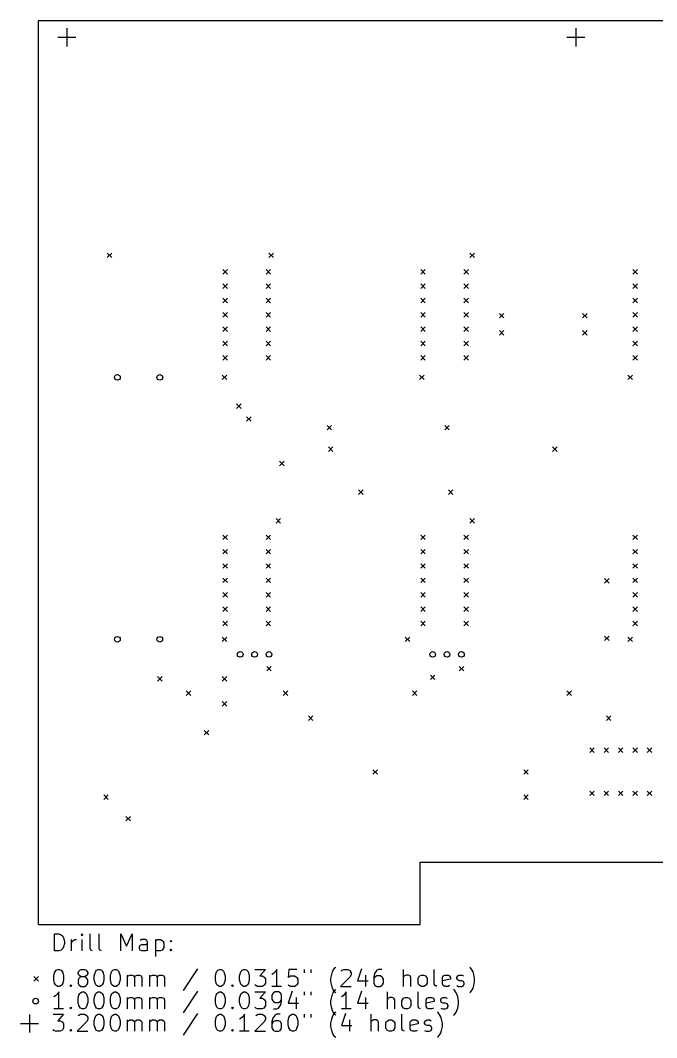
# Model space of a CAD drawing. Extents: x 2.63 to 11.42, y -9.45 to -2.36.
# Drawn here: x 2.63 to 7.06, y -9.45 to -2.36 of the extents above; entities that cross this region are included whole.
import ezdxf

# ---------------------------------------------------------------- set-up
doc = ezdxf.new("R2010")
doc.units = 0
doc.header["$MEASUREMENT"] = 0
doc.layers.add('BLACK', color=7, linetype='CONTINUOUS')

msp = doc.modelspace()

# ---------------------------------------------------------------- linework, layer by layer
at = {"layer": 'BLACK', "linetype": 'CONTINUOUS'}
for p, q in [((2.75591, -2.3622), (11.4173, -2.3622)), ((2.75591, -8.66142), (2.75591, -2.3622)), ((2.88976, -2.48031), (3.01575, -2.48031)), ((2.95276, -2.41732), (2.95276, -2.54331)), ((6.43307, -2.48031), (6.55906, -2.48031)), ((6.49606, -2.41732), (6.49606, -2.54331)), ((3.23425, -3.98425), (3.26575, -4.01575)), ((3.26575, -3.98425), (3.23425, -4.01575)), ((4.35925, -3.98425), (4.39075, -4.01575)), ((4.39075, -3.98425), (4.35925, -4.01575)), ((5.75925, -3.98425), (5.79075, -4.01575)), ((5.79075, -3.98425), (5.75925, -4.01575)), ((4.03937, -4.09843), (4.07087, -4.12992)), ((4.07087, -4.09843), (4.03937, -4.12992)), ((4.33937, -4.09843), (4.37087, -4.12992)), ((4.37087, -4.09843), (4.33937, -4.12992)), ((5.41732, -4.09843), (5.44882, -4.12992)), ((5.44882, -4.09843), (5.41732, -4.12992)), ((5.71732, -4.09843), (5.74882, -4.12992)), ((5.74882, -4.09843), (5.71732, -4.12992)), ((6.8937, -4.09843), (6.9252, -4.12992)), ((6.9252, -4.09843), (6.8937, -4.12992)), ((4.03937, -4.19843), (4.07087, -4.22992)), ((4.07087, -4.19843), (4.03937, -4.22992)), ((4.33937, -4.19843), (4.37087, -4.22992)), ((4.37087, -4.19843), (4.33937, -4.22992)), ((5.41732, -4.19843), (5.44882, -4.22992)), ((5.44882, -4.19843), (5.41732, -4.22992)), ((5.71732, -4.19843), (5.74882, -4.22992)), ((5.74882, -4.19843), (5.71732, -4.22992)), ((6.8937, -4.19843), (6.9252, -4.22992)), ((6.9252, -4.19843), (6.8937, -4.22992)), ((4.03937, -4.29843), (4.07087, -4.32992)), ((4.07087, -4.29843), (4.03937, -4.32992)), ((4.33937, -4.29843), (4.37087, -4.32992)), ((4.37087, -4.29843), (4.33937, -4.32992)), ((5.41732, -4.29843), (5.44882, -4.32992)), ((5.44882, -4.29843), (5.41732, -4.32992)), ((5.71732, -4.29843), (5.74882, -4.32992)), ((5.74882, -4.29843), (5.71732, -4.32992)), ((6.8937, -4.29843), (6.9252, -4.32992)), ((6.9252, -4.29843), (6.8937, -4.32992)), ((4.03937, -4.39843), (4.07087, -4.42992)), ((4.07087, -4.39843), (4.03937, -4.42992)), ((4.33937, -4.39843), (4.37087, -4.42992)), ((4.37087, -4.39843), (4.33937, -4.42992)), ((5.41732, -4.39843), (5.44882, -4.42992)), ((5.44882, -4.39843), (5.41732, -4.42992)), ((5.71732, -4.39843), (5.74882, -4.42992)), ((5.74882, -4.39843), (5.71732, -4.42992)), ((5.96425, -4.40425), (5.99575, -4.43575)), ((5.99575, -4.40425), (5.96425, -4.43575)), ((6.54425, -4.40425), (6.57575, -4.43575)), ((6.57575, -4.40425), (6.54425, -4.43575)), ((6.8937, -4.39843), (6.9252, -4.42992)), ((6.9252, -4.39843), (6.8937, -4.42992)), ((4.03937, -4.49843), (4.07087, -4.52992)), ((4.07087, -4.49843), (4.03937, -4.52992)), ((4.33937, -4.49843), (4.37087, -4.52992)), ((4.37087, -4.49843), (4.33937, -4.52992)), ((5.41732, -4.49843), (5.44882, -4.52992)), ((5.44882, -4.49843), (5.41732, -4.52992)), ((5.71732, -4.49843), (5.74882, -4.52992)), ((5.74882, -4.49843), (5.71732, -4.52992)), ((5.96425, -4.52425), (5.99575, -4.55575)), ((5.99575, -4.52425), (5.96425, -4.55575)), ((6.54425, -4.52425), (6.57575, -4.55575)), ((6.57575, -4.52425), (6.54425, -4.55575)), ((6.8937, -4.49843), (6.9252, -4.52992)), ((6.9252, -4.49843), (6.8937, -4.52992)), ((4.03937, -4.59843), (4.07087, -4.62992)), ((4.07087, -4.59843), (4.03937, -4.62992)), ((4.33937, -4.59843), (4.37087, -4.62992)), ((4.37087, -4.59843), (4.33937, -4.62992)), ((5.41732, -4.59843), (5.44882, -4.62992)), ((5.44882, -4.59843), (5.41732, -4.62992)), ((5.71732, -4.59843), (5.74882, -4.62992)), ((5.74882, -4.59843), (5.71732, -4.62992)), ((6.8937, -4.59843), (6.9252, -4.62992)), ((6.9252, -4.59843), (6.8937, -4.62992)), ((4.03937, -4.69843), (4.07087, -4.72992)), ((4.07087, -4.69843), (4.03937, -4.72992)), ((4.33937, -4.69843), (4.37087, -4.72992)), ((4.37087, -4.69843), (4.33937, -4.72992)), ((5.41732, -4.69843), (5.44882, -4.72992)), ((5.44882, -4.69843), (5.41732, -4.72992)), ((5.71732, -4.69843), (5.74882, -4.72992)), ((5.74882, -4.69843), (5.71732, -4.72992)), ((6.8937, -4.69843), (6.9252, -4.72992)), ((6.9252, -4.69843), (6.8937, -4.72992)), ((4.03425, -4.83425), (4.06575, -4.86575)), ((4.06575, -4.83425), (4.03425, -4.86575)), ((5.40925, -4.83425), (5.44075, -4.86575)), ((5.44075, -4.83425), (5.40925, -4.86575)), ((6.85925, -4.83425), (6.89075, -4.86575)), ((6.89075, -4.83425), (6.85925, -4.86575)), ((4.13425, -5.03425), (4.16575, -5.06575)), ((4.16575, -5.03425), (4.13425, -5.06575)), ((4.20425, -5.12425), (4.23575, -5.15575)), ((4.23575, -5.12425), (4.20425, -5.15575)), ((4.76425, -5.18425), (4.79575, -5.21575)), ((4.79575, -5.18425), (4.76425, -5.21575)), ((5.58425, -5.18425), (5.61575, -5.21575)), ((5.61575, -5.18425), (5.58425, -5.21575)), ((4.77425, -5.33425), (4.80575, -5.36575)), ((4.80575, -5.33425), (4.77425, -5.36575)), ((6.33425, -5.33425), (6.36575, -5.36575)), ((6.36575, -5.33425), (6.33425, -5.36575)), ((4.43425, -5.43425), (4.46575, -5.46575)), ((4.46575, -5.43425), (4.43425, -5.46575)), ((4.98425, -5.63425), (5.01575, -5.66575)), ((5.01575, -5.63425), (4.98425, -5.66575)), ((5.60925, -5.63425), (5.64075, -5.66575)), ((5.64075, -5.63425), (5.60925, -5.66575)), ((4.40925, -5.83425), (4.44075, -5.86575)), ((4.44075, -5.83425), (4.40925, -5.86575)), ((5.75925, -5.83425), (5.79075, -5.86575)), ((5.79075, -5.83425), (5.75925, -5.86575)), ((4.03937, -5.94882), (4.07087, -5.98031)), ((4.07087, -5.94882), (4.03937, -5.98031)), ((4.33937, -5.94882), (4.37087, -5.98031)), ((4.37087, -5.94882), (4.33937, -5.98031)), ((5.41732, -5.94882), (5.44882, -5.98031)), ((5.44882, -5.94882), (5.41732, -5.98031)), ((5.71732, -5.94882), (5.74882, -5.98031)), ((5.74882, -5.94882), (5.71732, -5.98031)), ((6.8937, -5.94882), (6.9252, -5.98031)), ((6.9252, -5.94882), (6.8937, -5.98031)), ((4.03937, -6.04882), (4.07087, -6.08031)), ((4.07087, -6.04882), (4.03937, -6.08031)), ((4.33937, -6.04882), (4.37087, -6.08031)), ((4.37087, -6.04882), (4.33937, -6.08031)), ((5.41732, -6.04882), (5.44882, -6.08031)), ((5.44882, -6.04882), (5.41732, -6.08031)), ((5.71732, -6.04882), (5.74882, -6.08031)), ((5.74882, -6.04882), (5.71732, -6.08031)), ((6.8937, -6.04882), (6.9252, -6.08031)), ((6.9252, -6.04882), (6.8937, -6.08031)), ((4.03937, -6.14882), (4.07087, -6.18031)), ((4.07087, -6.14882), (4.03937, -6.18031)), ((4.33937, -6.14882), (4.37087, -6.18031)), ((4.37087, -6.14882), (4.33937, -6.18031)), ((5.41732, -6.14882), (5.44882, -6.18031)), ((5.44882, -6.14882), (5.41732, -6.18031)), ((5.71732, -6.14882), (5.74882, -6.18031)), ((5.74882, -6.14882), (5.71732, -6.18031)), ((6.8937, -6.14882), (6.9252, -6.18031)), ((6.9252, -6.14882), (6.8937, -6.18031)), ((4.03937, -6.24882), (4.07087, -6.28031)), ((4.07087, -6.24882), (4.03937, -6.28031)), ((4.33937, -6.24882), (4.37087, -6.28031)), ((4.37087, -6.24882), (4.33937, -6.28031)), ((5.41732, -6.24882), (5.44882, -6.28031)), ((5.44882, -6.24882), (5.41732, -6.28031)), ((5.71732, -6.24882), (5.74882, -6.28031)), ((5.74882, -6.24882), (5.71732, -6.28031)), ((6.69685, -6.25197), (6.72835, -6.28346)), ((6.72835, -6.25197), (6.69685, -6.28346)), ((6.8937, -6.24882), (6.9252, -6.28031)), ((6.9252, -6.24882), (6.8937, -6.28031)), ((4.03937, -6.34882), (4.07087, -6.38031)), ((4.07087, -6.34882), (4.03937, -6.38031)), ((4.33937, -6.34882), (4.37087, -6.38031)), ((4.37087, -6.34882), (4.33937, -6.38031)), ((5.41732, -6.34882), (5.44882, -6.38031)), ((5.44882, -6.34882), (5.41732, -6.38031)), ((5.71732, -6.34882), (5.74882, -6.38031)), ((5.74882, -6.34882), (5.71732, -6.38031)), ((6.8937, -6.34882), (6.9252, -6.38031)), ((6.9252, -6.34882), (6.8937, -6.38031)), ((4.03937, -6.44882), (4.07087, -6.48031)), ((4.07087, -6.44882), (4.03937, -6.48031)), ((4.33937, -6.44882), (4.37087, -6.48031)), ((4.37087, -6.44882), (4.33937, -6.48031)), ((5.41732, -6.44882), (5.44882, -6.48031)), ((5.44882, -6.44882), (5.41732, -6.48031)), ((5.71732, -6.44882), (5.74882, -6.48031)), ((5.74882, -6.44882), (5.71732, -6.48031)), ((6.8937, -6.44882), (6.9252, -6.48031)), ((6.9252, -6.44882), (6.8937, -6.48031)), ((4.03937, -6.54882), (4.07087, -6.58031)), ((4.07087, -6.54882), (4.03937, -6.58031)), ((4.33937, -6.54882), (4.37087, -6.58031)), ((4.37087, -6.54882), (4.33937, -6.58031)), ((5.41732, -6.54882), (5.44882, -6.58031)), ((5.44882, -6.54882), (5.41732, -6.58031)), ((5.71732, -6.54882), (5.74882, -6.58031)), ((5.74882, -6.54882), (5.71732, -6.58031)), ((6.8937, -6.54882), (6.9252, -6.58031)), ((6.9252, -6.54882), (6.8937, -6.58031)), ((4.03425, -6.65925), (4.06575, -6.69075)), ((4.06575, -6.65925), (4.03425, -6.69075)), ((5.30925, -6.65925), (5.34075, -6.69075)), ((5.34075, -6.65925), (5.30925, -6.69075)), ((6.69685, -6.65197), (6.72835, -6.68346)), ((6.72835, -6.65197), (6.69685, -6.68346)), ((6.85925, -6.65925), (6.89075, -6.69075)), ((6.89075, -6.65925), (6.85925, -6.69075)), ((4.34425, -6.86425), (4.37575, -6.89575)), ((4.37575, -6.86425), (4.34425, -6.89575)), ((5.68425, -6.86425), (5.71575, -6.89575)), ((5.71575, -6.86425), (5.68425, -6.89575)), ((3.58425, -6.93425), (3.61575, -6.96575)), ((3.61575, -6.93425), (3.58425, -6.96575)), ((4.03425, -6.93425), (4.06575, -6.96575)), ((4.06575, -6.93425), (4.03425, -6.96575)), ((5.48425, -6.92425), (5.51575, -6.95575)), ((5.51575, -6.92425), (5.48425, -6.95575)), ((3.78425, -7.03425), (3.81575, -7.06575)), ((3.81575, -7.03425), (3.78425, -7.06575)), ((4.45925, -7.03425), (4.49075, -7.06575)), ((4.49075, -7.03425), (4.45925, -7.06575)), ((5.35925, -7.03425), (5.39075, -7.06575)), ((5.39075, -7.03425), (5.35925, -7.06575)), ((6.43425, -7.03425), (6.46575, -7.06575)), ((6.46575, -7.03425), (6.43425, -7.06575)), ((4.03425, -7.10925), (4.06575, -7.14075)), ((4.06575, -7.10925), (4.03425, -7.14075)), ((4.63425, -7.20925), (4.66575, -7.24075)), ((4.66575, -7.20925), (4.63425, -7.24075)), ((6.70925, -7.20925), (6.74075, -7.24075)), ((6.74075, -7.20925), (6.70925, -7.24075)), ((3.90925, -7.30925), (3.94075, -7.34075)), ((3.94075, -7.30925), (3.90925, -7.34075)), ((6.5937, -7.43228), (6.6252, -7.46378)), ((6.6252, -7.43228), (6.5937, -7.46378)), ((6.6937, -7.43228), (6.7252, -7.46378)), ((6.7252, -7.43228), (6.6937, -7.46378)), ((6.7937, -7.43228), (6.8252, -7.46378)), ((6.8252, -7.43228), (6.7937, -7.46378)), ((6.8937, -7.43228), (6.9252, -7.46378)), ((6.9252, -7.43228), (6.8937, -7.46378)), ((6.9937, -7.43228), (7.0252, -7.46378)), ((7.0252, -7.43228), (6.9937, -7.46378)), ((5.08425, -7.58425), (5.11575, -7.61575)), ((5.11575, -7.58425), (5.08425, -7.61575)), ((6.13425, -7.58425), (6.16575, -7.61575)), ((6.16575, -7.58425), (6.13425, -7.61575)), ((3.20925, -7.75925), (3.24075, -7.79075)), ((3.24075, -7.75925), (3.20925, -7.79075)), ((6.13425, -7.75925), (6.16575, -7.79075)), ((6.16575, -7.75925), (6.13425, -7.79075)), ((6.5937, -7.73228), (6.6252, -7.76378)), ((6.6252, -7.73228), (6.5937, -7.76378)), ((6.6937, -7.73228), (6.7252, -7.76378)), ((6.7252, -7.73228), (6.6937, -7.76378)), ((6.7937, -7.73228), (6.8252, -7.76378)), ((6.8252, -7.73228), (6.7937, -7.76378)), ((6.8937, -7.73228), (6.9252, -7.76378)), ((6.9252, -7.73228), (6.8937, -7.76378)), ((6.9937, -7.73228), (7.0252, -7.76378)), ((7.0252, -7.73228), (6.9937, -7.76378)), ((3.36425, -7.90925), (3.39575, -7.94075)), ((3.39575, -7.90925), (3.36425, -7.94075)), ((5.41339, -8.22835), (8.75984, -8.22835)), ((5.41339, -8.66142), (5.41339, -8.22835)), ((2.75591, -8.66142), (5.41339, -8.66142)), ((2.86769, -8.84575), (2.86769, -8.72764)), ((2.86769, -8.72764), (2.89581, -8.72764)), ((2.89581, -8.72764), (2.91268, -8.73327)), ((2.91268, -8.73327), (2.92393, -8.74452)), ((2.92393, -8.74452), (2.92956, -8.75576)), ((2.92956, -8.75576), (2.93518, -8.77826)), ((2.93518, -8.77826), (2.93518, -8.79514)), ((2.9858, -8.84575), (2.9858, -8.76701)), ((2.9858, -8.78951), (2.99142, -8.77826)), ((2.99142, -8.77826), (2.99705, -8.77264)), ((2.99705, -8.77264), (3.0083, -8.76701)), ((3.0083, -8.76701), (3.01954, -8.76701)), ((3.05891, -8.72764), (3.05329, -8.73327)), ((3.05329, -8.73327), (3.05891, -8.73889)), ((3.06454, -8.73327), (3.05891, -8.72764)), ((3.05891, -8.72764), (3.05891, -8.73889)), ((3.05891, -8.73889), (3.06454, -8.73327)), ((3.05891, -8.84575), (3.05891, -8.76701)), ((3.11516, -8.82888), (3.11516, -8.72764)), ((3.17702, -8.82888), (3.17702, -8.72764)), ((3.32888, -8.84575), (3.32888, -8.72764)), ((3.32888, -8.72764), (3.36825, -8.81201)), ((3.36825, -8.81201), (3.40762, -8.72764)), ((3.40762, -8.72764), (3.40762, -8.84575)), ((3.47511, -8.76701), (3.46386, -8.77264)), ((3.49761, -8.76701), (3.47511, -8.76701)), ((3.50886, -8.77264), (3.49761, -8.76701)), ((3.51448, -8.78389), (3.50886, -8.77264)), ((3.51448, -8.84575), (3.51448, -8.78389)), ((3.57073, -8.76701), (3.57073, -8.88512)), ((3.57073, -8.77264), (3.58197, -8.76701)), ((3.58197, -8.76701), (3.60447, -8.76701)), ((3.60447, -8.76701), (3.61572, -8.77264)), ((3.61572, -8.77264), (3.62134, -8.77826)), ((3.62134, -8.77826), (3.62697, -8.78951)), ((3.62697, -8.78951), (3.62697, -8.82326)), ((3.67196, -8.77826), (3.67759, -8.77264)), ((3.67759, -8.78389), (3.67196, -8.77826)), ((3.67759, -8.77264), (3.68321, -8.77826)), ((3.67759, -8.77264), (3.67759, -8.78389)), ((3.68321, -8.77826), (3.67759, -8.78389)), ((2.89581, -8.84575), (2.86769, -8.84575)), ((2.91268, -8.84013), (2.89581, -8.84575)), ((2.92393, -8.82888), (2.91268, -8.84013)), ((2.92956, -8.81763), (2.92393, -8.82888)), ((2.93518, -8.79514), (2.92956, -8.81763)), ((3.12078, -8.84013), (3.11516, -8.82888)), ((3.13203, -8.84575), (3.12078, -8.84013)), ((3.18265, -8.84013), (3.17702, -8.82888)), ((3.1939, -8.84575), (3.18265, -8.84013)), ((3.45824, -8.81763), (3.46386, -8.80638)), ((3.45824, -8.82888), (3.45824, -8.81763)), ((3.46386, -8.84013), (3.45824, -8.82888)), ((3.46386, -8.80638), (3.47511, -8.80076)), ((3.47511, -8.84575), (3.46386, -8.84013)), ((3.47511, -8.80076), (3.50323, -8.80076)), ((3.50323, -8.84575), (3.47511, -8.84575)), ((3.50323, -8.80076), (3.51448, -8.79514)), ((3.51448, -8.84013), (3.50323, -8.84575)), ((3.58197, -8.84575), (3.57073, -8.84013)), ((3.60447, -8.84575), (3.58197, -8.84575)), ((3.61572, -8.84013), (3.60447, -8.84575)), ((3.62134, -8.83451), (3.61572, -8.84013)), ((3.62697, -8.82326), (3.62134, -8.83451)), ((3.67196, -8.84013), (3.67759, -8.83451)), ((3.67759, -8.84575), (3.67196, -8.84013)), ((3.67759, -8.83451), (3.68321, -8.84013)), ((3.67759, -8.83451), (3.67759, -8.84575)), ((3.68321, -8.84013), (3.67759, -8.84575)), ((2.86206, -9.02067), (2.86769, -8.99817)), ((2.86769, -8.99817), (2.87331, -8.98692)), ((2.87331, -8.98692), (2.87894, -8.9813)), ((2.87894, -8.9813), (2.89019, -8.97567)), ((2.89019, -8.97567), (2.90143, -8.97567)), ((2.90143, -8.97567), (2.91268, -8.9813)), ((2.91268, -8.9813), (2.91831, -8.98692)), ((2.91831, -8.98692), (2.92393, -8.99817)), ((2.92393, -8.99817), (2.92956, -9.02067)), ((3.03079, -8.99817), (3.03642, -8.98692)), ((3.03079, -9.0038), (3.03079, -8.99817)), ((3.03642, -8.98692), (3.04204, -8.9813)), ((3.04204, -8.9813), (3.05329, -8.97567)), ((3.05329, -8.97567), (3.07579, -8.97567)), ((3.07579, -8.97567), (3.08704, -8.9813)), ((3.08704, -8.9813), (3.09266, -8.98692)), ((3.09266, -8.98692), (3.09828, -8.99817)), ((3.09828, -8.99817), (3.09828, -9.0038)), ((3.14328, -9.02067), (3.1489, -8.99817)), ((3.1489, -8.99817), (3.15453, -8.98692)), ((3.15453, -8.98692), (3.16015, -8.9813)), ((3.16015, -8.9813), (3.1714, -8.97567)), ((3.1714, -8.97567), (3.18265, -8.97567)), ((3.18265, -8.97567), (3.1939, -8.9813)), ((3.1939, -8.9813), (3.19952, -8.98692)), ((3.19952, -8.98692), (3.20515, -8.99817)), ((3.20515, -8.99817), (3.21077, -9.02067)), ((3.25576, -9.02067), (3.26139, -8.99817)), ((3.26139, -8.99817), (3.26701, -8.98692)), ((3.26701, -8.98692), (3.27264, -8.9813)), ((3.27264, -8.9813), (3.28389, -8.97567)), ((3.28389, -8.97567), (3.29513, -8.97567)), ((3.29513, -8.97567), (3.30638, -8.9813)), ((3.30638, -8.9813), (3.31201, -8.98692)), ((3.31201, -8.98692), (3.31763, -8.99817)), ((3.31763, -8.99817), (3.32326, -9.02067)), ((3.86319, -8.97005), (3.76195, -9.12191)), ((3.98692, -9.02067), (3.99255, -8.99817)), ((3.99255, -8.99817), (3.99817, -8.98692)), ((3.99817, -8.98692), (4.0038, -8.9813)), ((4.0038, -8.9813), (4.01504, -8.97567)), ((4.01504, -8.97567), (4.02629, -8.97567)), ((4.02629, -8.97567), (4.03754, -8.9813)), ((4.03754, -8.9813), (4.04317, -8.98692)), ((4.04317, -8.98692), (4.04879, -8.99817)), ((4.04879, -8.99817), (4.05441, -9.02067)), ((4.15565, -9.02067), (4.16128, -8.99817)), ((4.16128, -8.99817), (4.1669, -8.98692)), ((4.1669, -8.98692), (4.17253, -8.9813)), ((4.17253, -8.9813), (4.18377, -8.97567)), ((4.18377, -8.97567), (4.19502, -8.97567)), ((4.19502, -8.97567), (4.20627, -8.9813)), ((4.20627, -8.9813), (4.2119, -8.98692)), ((4.2119, -8.98692), (4.21752, -8.99817)), ((4.21752, -8.99817), (4.22314, -9.02067)), ((4.26251, -8.97567), (4.33563, -8.97567)), ((4.33563, -8.97567), (4.29626, -9.02067)), ((4.40312, -8.99255), (4.39187, -9.0038)), ((4.41437, -8.97567), (4.40312, -8.99255)), ((4.41437, -9.09379), (4.41437, -8.97567)), ((4.49873, -8.97567), (4.49311, -9.03192)), ((4.55498, -8.97567), (4.49873, -8.97567)), ((4.6056, -8.97567), (4.6056, -8.99817)), ((4.65059, -8.97567), (4.65059, -8.99817)), ((4.79682, -9.00942), (4.80245, -8.99255)), ((4.80245, -8.99255), (4.80807, -8.9813)), ((4.80807, -8.9813), (4.81932, -8.96443)), ((4.81932, -8.96443), (4.82494, -8.9588)), ((4.86431, -8.98692), (4.86994, -8.9813)), ((4.86994, -8.9813), (4.88119, -8.97567)), ((4.88119, -8.97567), (4.90931, -8.97567)), ((4.90931, -8.97567), (4.92056, -8.9813)), ((4.92056, -8.9813), (4.92618, -8.98692)), ((4.92618, -8.98692), (4.93181, -8.99817)), ((4.93181, -8.99817), (4.93181, -9.00942)), ((5.00492, -8.97005), (4.9768, -9.05442)), ((5.10616, -8.98692), (5.09491, -9.0038)), ((5.11178, -8.9813), (5.10616, -8.98692)), ((5.12303, -8.97567), (5.11178, -8.9813)), ((5.14553, -8.97567), (5.12303, -8.97567)), ((5.29738, -9.09379), (5.29738, -8.97567)), ((5.51111, -9.07691), (5.51111, -8.97567)), ((5.7642, -8.96443), (5.75858, -8.9588)), ((5.77545, -8.9813), (5.7642, -8.96443)), ((5.78107, -8.99255), (5.77545, -8.9813)), ((5.7867, -9.00942), (5.78107, -8.99255)), ((2.72343, -9.02461), (2.75492, -9.0561)), ((2.75492, -9.02461), (2.72343, -9.0561)), ((2.86206, -9.04879), (2.86206, -9.02067)), ((2.86769, -9.07129), (2.86206, -9.04879)), ((2.87331, -9.08254), (2.86769, -9.07129)), ((2.92393, -9.07129), (2.91831, -9.08254)), ((2.92956, -9.04879), (2.92393, -9.07129)), ((2.92956, -9.02067), (2.92956, -9.04879)), ((3.03642, -9.01505), (3.03079, -9.0038)), ((3.03642, -9.03754), (3.03079, -9.04879)), ((3.03079, -9.04879), (3.03079, -9.07129)), ((3.03079, -9.07129), (3.03642, -9.08254)), ((3.04204, -9.02067), (3.03642, -9.01505)), ((3.04204, -9.03192), (3.03642, -9.03754)), ((3.05329, -9.02629), (3.04204, -9.02067)), ((3.05329, -9.02629), (3.04204, -9.03192)), ((3.07579, -9.02629), (3.05329, -9.02629)), ((3.08704, -9.02067), (3.07579, -9.02629)), ((3.08704, -9.03192), (3.07579, -9.02629)), ((3.09266, -9.01505), (3.08704, -9.02067)), ((3.09266, -9.03754), (3.08704, -9.03192)), ((3.09828, -9.0038), (3.09266, -9.01505)), ((3.09828, -9.04879), (3.09266, -9.03754)), ((3.09266, -9.08254), (3.09828, -9.07129)), ((3.09828, -9.07129), (3.09828, -9.04879)), ((3.14328, -9.04879), (3.14328, -9.02067)), ((3.1489, -9.07129), (3.14328, -9.04879)), ((3.15453, -9.08254), (3.1489, -9.07129)), ((3.20515, -9.07129), (3.19952, -9.08254)), ((3.21077, -9.04879), (3.20515, -9.07129)), ((3.21077, -9.02067), (3.21077, -9.04879)), ((3.25576, -9.04879), (3.25576, -9.02067)), ((3.26139, -9.07129), (3.25576, -9.04879)), ((3.26701, -9.08254), (3.26139, -9.07129)), ((3.31763, -9.07129), (3.31201, -9.08254)), ((3.32326, -9.04879), (3.31763, -9.07129)), ((3.32326, -9.02067), (3.32326, -9.04879)), ((3.37388, -9.09379), (3.37388, -9.01505)), ((3.37388, -9.02629), (3.3795, -9.02067)), ((3.3795, -9.02067), (3.39075, -9.01505)), ((3.39075, -9.01505), (3.40762, -9.01505)), ((3.40762, -9.01505), (3.41887, -9.02067)), ((3.41887, -9.02067), (3.42449, -9.03192)), ((3.42449, -9.03192), (3.43012, -9.02067)), ((3.42449, -9.03192), (3.42449, -9.09379)), ((3.43012, -9.02067), (3.44137, -9.01505)), ((3.44137, -9.01505), (3.45824, -9.01505)), ((3.45824, -9.01505), (3.46949, -9.02067)), ((3.46949, -9.02067), (3.47511, -9.03192)), ((3.47511, -9.03192), (3.47511, -9.09379)), ((3.53136, -9.09379), (3.53136, -9.01505)), ((3.53136, -9.02629), (3.53698, -9.02067)), ((3.53698, -9.02067), (3.54823, -9.01505)), ((3.54823, -9.01505), (3.5651, -9.01505)), ((3.5651, -9.01505), (3.57635, -9.02067)), ((3.57635, -9.02067), (3.58197, -9.03192)), ((3.58197, -9.03192), (3.5876, -9.02067)), ((3.58197, -9.03192), (3.58197, -9.09379)), ((3.5876, -9.02067), (3.59885, -9.01505)), ((3.59885, -9.01505), (3.61572, -9.01505)), ((3.61572, -9.01505), (3.62697, -9.02067)), ((3.62697, -9.02067), (3.63259, -9.03192)), ((3.63259, -9.03192), (3.63259, -9.09379)), ((3.98692, -9.04879), (3.98692, -9.02067)), ((3.99255, -9.07129), (3.98692, -9.04879)), ((3.99817, -9.08254), (3.99255, -9.07129)), ((4.04879, -9.07129), (4.04317, -9.08254)), ((4.05441, -9.04879), (4.04879, -9.07129)), ((4.05441, -9.02067), (4.05441, -9.04879)), ((4.15565, -9.04879), (4.15565, -9.02067)), ((4.16128, -9.07129), (4.15565, -9.04879)), ((4.1669, -9.08254), (4.16128, -9.07129)), ((4.21752, -9.07129), (4.2119, -9.08254)), ((4.22314, -9.04879), (4.21752, -9.07129)), ((4.22314, -9.02067), (4.22314, -9.04879)), ((4.29626, -9.02067), (4.31313, -9.02067)), ((4.31313, -9.02067), (4.32438, -9.02629)), ((4.32438, -9.02629), (4.33001, -9.03192)), ((4.33001, -9.03192), (4.33563, -9.04317)), ((4.33563, -9.07129), (4.33001, -9.08254)), ((4.33563, -9.04317), (4.33563, -9.07129)), ((4.39187, -9.0038), (4.38062, -9.00942)), ((4.49311, -9.03192), (4.49873, -9.02629)), ((4.49873, -9.02629), (4.50998, -9.02067)), ((4.50998, -9.02067), (4.5381, -9.02067)), ((4.5381, -9.02067), (4.54935, -9.02629)), ((4.54935, -9.02629), (4.55498, -9.03192)), ((4.55498, -9.03192), (4.5606, -9.04317)), ((4.5606, -9.07129), (4.55498, -9.08254)), ((4.5606, -9.04317), (4.5606, -9.07129)), ((4.7912, -9.03754), (4.79682, -9.00942)), ((4.7912, -9.06004), (4.7912, -9.03754)), ((4.79682, -9.08816), (4.7912, -9.06004)), ((4.92618, -9.02629), (4.85869, -9.09379)), ((4.93181, -9.00942), (4.92618, -9.02629)), ((4.9768, -9.05442), (5.04992, -9.05442)), ((5.03304, -9.01505), (5.03304, -9.09379)), ((5.09491, -9.0038), (5.08929, -9.02629)), ((5.08929, -9.02629), (5.08929, -9.07129)), ((5.09491, -9.03192), (5.08929, -9.04317)), ((5.08929, -9.07129), (5.09491, -9.08254)), ((5.10053, -9.02629), (5.09491, -9.03192)), ((5.11178, -9.02067), (5.10053, -9.02629)), ((5.13428, -9.02067), (5.11178, -9.02067)), ((5.14553, -9.02629), (5.13428, -9.02067)), ((5.15115, -9.03192), (5.14553, -9.02629)), ((5.15678, -9.04317), (5.15115, -9.03192)), ((5.15115, -9.08254), (5.15678, -9.07129)), ((5.15678, -9.07129), (5.15678, -9.04317)), ((5.30301, -9.02067), (5.29738, -9.02629)), ((5.31426, -9.01505), (5.30301, -9.02067)), ((5.33113, -9.01505), (5.31426, -9.01505)), ((5.34238, -9.02067), (5.33113, -9.01505)), ((5.348, -9.03192), (5.34238, -9.02067)), ((5.348, -9.09379), (5.348, -9.03192)), ((5.39862, -9.03754), (5.40425, -9.02629)), ((5.39862, -9.07129), (5.39862, -9.03754)), ((5.40425, -9.08254), (5.39862, -9.07129)), ((5.40425, -9.02629), (5.40987, -9.02067)), ((5.40987, -9.02067), (5.42112, -9.01505)), ((5.42112, -9.01505), (5.43799, -9.01505)), ((5.43799, -9.01505), (5.44924, -9.02067)), ((5.44924, -9.02067), (5.45486, -9.02629)), ((5.45486, -9.02629), (5.46049, -9.03754)), ((5.46049, -9.07129), (5.45486, -9.08254)), ((5.46049, -9.03754), (5.46049, -9.07129)), ((5.56735, -9.03192), (5.57298, -9.02067)), ((5.56735, -9.07691), (5.56735, -9.03192)), ((5.62359, -9.04317), (5.56735, -9.05442)), ((5.57298, -9.02067), (5.58422, -9.01505)), ((5.58422, -9.01505), (5.60672, -9.01505)), ((5.60672, -9.01505), (5.61797, -9.02067)), ((5.61797, -9.02067), (5.62359, -9.03192)), ((5.62359, -9.03192), (5.62359, -9.04317)), ((5.66859, -9.03192), (5.67421, -9.02067)), ((5.66859, -9.03754), (5.66859, -9.03192)), ((5.67421, -9.04879), (5.66859, -9.03754)), ((5.67421, -9.02067), (5.68546, -9.01505)), ((5.68546, -9.05442), (5.67421, -9.04879)), ((5.68546, -9.01505), (5.70233, -9.01505)), ((5.70233, -9.05442), (5.68546, -9.05442)), ((5.70233, -9.01505), (5.71358, -9.02067)), ((5.71358, -9.06004), (5.70233, -9.05442)), ((5.71921, -9.07129), (5.71358, -9.06004)), ((5.71921, -9.07691), (5.71921, -9.07129)), ((5.79232, -9.03754), (5.7867, -9.00942)), ((5.7867, -9.08816), (5.79232, -9.06004)), ((5.79232, -9.06004), (5.79232, -9.03754)), ((2.87894, -9.08816), (2.87331, -9.08254)), ((2.89019, -9.09379), (2.87894, -9.08816)), ((2.89581, -9.13158), (2.88456, -9.14845)), ((2.90143, -9.09379), (2.89019, -9.09379)), ((2.89581, -9.24969), (2.89581, -9.13158)), ((2.91268, -9.08816), (2.90143, -9.09379)), ((2.91831, -9.08254), (2.91268, -9.08816)), ((2.97455, -9.08816), (2.98017, -9.08254)), ((2.98017, -9.09379), (2.97455, -9.08816)), ((2.98017, -9.08254), (2.9858, -9.08816)), ((2.98017, -9.08254), (2.98017, -9.09379)), ((2.9858, -9.08816), (2.98017, -9.09379)), ((3.03642, -9.08254), (3.04204, -9.08816)), ((3.03642, -9.15408), (3.04204, -9.14283)), ((3.04204, -9.08816), (3.05329, -9.09379)), ((3.04204, -9.14283), (3.04767, -9.1372)), ((3.04767, -9.1372), (3.05891, -9.13158)), ((3.05329, -9.09379), (3.07579, -9.09379)), ((3.05891, -9.13158), (3.07016, -9.13158)), ((3.07016, -9.13158), (3.08141, -9.1372)), ((3.07579, -9.09379), (3.08704, -9.08816)), ((3.08141, -9.1372), (3.08704, -9.14283)), ((3.08704, -9.08816), (3.09266, -9.08254)), ((3.08704, -9.14283), (3.09266, -9.15408)), ((3.1489, -9.15408), (3.15453, -9.14283)), ((3.16015, -9.08816), (3.15453, -9.08254)), ((3.15453, -9.14283), (3.16015, -9.1372)), ((3.1714, -9.09379), (3.16015, -9.08816)), ((3.16015, -9.1372), (3.1714, -9.13158)), ((3.18265, -9.09379), (3.1714, -9.09379)), ((3.1714, -9.13158), (3.18265, -9.13158)), ((3.1939, -9.08816), (3.18265, -9.09379)), ((3.18265, -9.13158), (3.1939, -9.1372)), ((3.19952, -9.08254), (3.1939, -9.08816)), ((3.1939, -9.1372), (3.19952, -9.14283)), ((3.19952, -9.14283), (3.20515, -9.15408)), ((3.26139, -9.15408), (3.26701, -9.14283)), ((3.27264, -9.08816), (3.26701, -9.08254)), ((3.26701, -9.14283), (3.27264, -9.1372)), ((3.28389, -9.09379), (3.27264, -9.08816)), ((3.27264, -9.1372), (3.28389, -9.13158)), ((3.29513, -9.09379), (3.28389, -9.09379)), ((3.28389, -9.13158), (3.29513, -9.13158)), ((3.30638, -9.08816), (3.29513, -9.09379)), ((3.29513, -9.13158), (3.30638, -9.1372)), ((3.31201, -9.08254), (3.30638, -9.08816)), ((3.30638, -9.1372), (3.31201, -9.14283)), ((3.31201, -9.14283), (3.31763, -9.15408)), ((3.86319, -9.12596), (3.76195, -9.27781)), ((3.99255, -9.15408), (3.99817, -9.14283)), ((4.0038, -9.08816), (3.99817, -9.08254)), ((3.99817, -9.14283), (4.0038, -9.1372)), ((4.01504, -9.09379), (4.0038, -9.08816)), ((4.0038, -9.1372), (4.01504, -9.13158)), ((4.02629, -9.09379), (4.01504, -9.09379)), ((4.01504, -9.13158), (4.02629, -9.13158)), ((4.03754, -9.08816), (4.02629, -9.09379)), ((4.02629, -9.13158), (4.03754, -9.1372)), ((4.04317, -9.08254), (4.03754, -9.08816)), ((4.03754, -9.1372), (4.04317, -9.14283)), ((4.04317, -9.14283), (4.04879, -9.15408)), ((4.09941, -9.08816), (4.10503, -9.08254)), ((4.10503, -9.09379), (4.09941, -9.08816)), ((4.10503, -9.08254), (4.11066, -9.08816)), ((4.10503, -9.08254), (4.10503, -9.09379)), ((4.11066, -9.08816), (4.10503, -9.09379)), ((4.16128, -9.15408), (4.1669, -9.14283)), ((4.17253, -9.08816), (4.1669, -9.08254)), ((4.1669, -9.14283), (4.17253, -9.1372)), ((4.18377, -9.09379), (4.17253, -9.08816)), ((4.17253, -9.1372), (4.18377, -9.13158)), ((4.19502, -9.09379), (4.18377, -9.09379)), ((4.18377, -9.13158), (4.19502, -9.13158)), ((4.20627, -9.08816), (4.19502, -9.09379)), ((4.19502, -9.13158), (4.20627, -9.1372)), ((4.2119, -9.08254), (4.20627, -9.08816)), ((4.20627, -9.1372), (4.2119, -9.14283)), ((4.2119, -9.14283), (4.21752, -9.15408)), ((4.26814, -9.08816), (4.26251, -9.08254)), ((4.26251, -9.13158), (4.33563, -9.13158)), ((4.27939, -9.09379), (4.26814, -9.08816)), ((4.31313, -9.09379), (4.27939, -9.09379)), ((4.33563, -9.13158), (4.29626, -9.17657)), ((4.32438, -9.08816), (4.31313, -9.09379)), ((4.33001, -9.08254), (4.32438, -9.08816)), ((4.44812, -9.09379), (4.38062, -9.09379)), ((4.38625, -9.14283), (4.38062, -9.15408)), ((4.39187, -9.1372), (4.38625, -9.14283)), ((4.40312, -9.13158), (4.39187, -9.1372)), ((4.42562, -9.13158), (4.40312, -9.13158)), ((4.43687, -9.1372), (4.42562, -9.13158)), ((4.44249, -9.14283), (4.43687, -9.1372)), ((4.44812, -9.15408), (4.44249, -9.14283)), ((4.49873, -9.08816), (4.49311, -9.08254)), ((4.52123, -9.12596), (4.49311, -9.21032)), ((4.50998, -9.09379), (4.49873, -9.08816)), ((4.5381, -9.09379), (4.50998, -9.09379)), ((4.54935, -9.08816), (4.5381, -9.09379)), ((4.55498, -9.08254), (4.54935, -9.08816)), ((4.6056, -9.13158), (4.6056, -9.15408)), ((4.65059, -9.13158), (4.65059, -9.15408)), ((4.80245, -9.10503), (4.79682, -9.08816)), ((4.80807, -9.11628), (4.80245, -9.10503)), ((4.80245, -9.14845), (4.80807, -9.1372)), ((4.81932, -9.13316), (4.80807, -9.11628)), ((4.80807, -9.1372), (4.81932, -9.12033)), ((4.81932, -9.12033), (4.82494, -9.11471)), ((4.82494, -9.13878), (4.81932, -9.13316)), ((4.85869, -9.09379), (4.93181, -9.09379)), ((4.89806, -9.13158), (4.88681, -9.14845)), ((4.89806, -9.24969), (4.89806, -9.13158)), ((5.00492, -9.12596), (4.9768, -9.21032)), ((5.09491, -9.08254), (5.10053, -9.08816)), ((5.10053, -9.08816), (5.11178, -9.09379)), ((5.11178, -9.09379), (5.13428, -9.09379)), ((5.13428, -9.09379), (5.14553, -9.08816)), ((5.14553, -9.08816), (5.15115, -9.08254)), ((5.1849, -9.24969), (5.1849, -9.13158)), ((5.39862, -9.23282), (5.39862, -9.13158)), ((5.40987, -9.08816), (5.40425, -9.08254)), ((5.42112, -9.09379), (5.40987, -9.08816)), ((5.43799, -9.09379), (5.42112, -9.09379)), ((5.44924, -9.08816), (5.43799, -9.09379)), ((5.45486, -9.08254), (5.44924, -9.08816)), ((5.51673, -9.08816), (5.51111, -9.07691)), ((5.52798, -9.09379), (5.51673, -9.08816)), ((5.57298, -9.08816), (5.56735, -9.07691)), ((5.58422, -9.09379), (5.57298, -9.08816)), ((5.60672, -9.09379), (5.58422, -9.09379)), ((5.61797, -9.08816), (5.60672, -9.09379)), ((5.65172, -9.12033), (5.64609, -9.11471)), ((5.66296, -9.1372), (5.65172, -9.12033)), ((5.66859, -9.14845), (5.66296, -9.1372)), ((5.66859, -9.08816), (5.67984, -9.09379)), ((5.67984, -9.09379), (5.70233, -9.09379)), ((5.70233, -9.09379), (5.71358, -9.08816)), ((5.71358, -9.08816), (5.71921, -9.07691)), ((5.75858, -9.13878), (5.7642, -9.13316)), ((5.7642, -9.13316), (5.77545, -9.11628)), ((5.77545, -9.11628), (5.78107, -9.10503)), ((5.78107, -9.10503), (5.7867, -9.08816)), ((2.87331, -9.1597), (2.86206, -9.16533)), ((2.88456, -9.14845), (2.87331, -9.1597)), ((3.03079, -9.17657), (3.03642, -9.15408)), ((3.03079, -9.2047), (3.03079, -9.17657)), ((3.03642, -9.22719), (3.03079, -9.2047)), ((3.09266, -9.15408), (3.09828, -9.17657)), ((3.09828, -9.2047), (3.09266, -9.22719)), ((3.09828, -9.17657), (3.09828, -9.2047)), ((3.14328, -9.17657), (3.1489, -9.15408)), ((3.14328, -9.2047), (3.14328, -9.17657)), ((3.1489, -9.22719), (3.14328, -9.2047)), ((3.20515, -9.15408), (3.21077, -9.17657)), ((3.21077, -9.2047), (3.20515, -9.22719)), ((3.21077, -9.17657), (3.21077, -9.2047)), ((3.25576, -9.17657), (3.26139, -9.15408)), ((3.25576, -9.2047), (3.25576, -9.17657)), ((3.26139, -9.22719), (3.25576, -9.2047)), ((3.31763, -9.15408), (3.32326, -9.17657)), ((3.32326, -9.2047), (3.31763, -9.22719)), ((3.32326, -9.17657), (3.32326, -9.2047)), ((3.37388, -9.24969), (3.37388, -9.17095)), ((3.37388, -9.1822), (3.3795, -9.17657)), ((3.3795, -9.17657), (3.39075, -9.17095)), ((3.39075, -9.17095), (3.40762, -9.17095)), ((3.40762, -9.17095), (3.41887, -9.17657)), ((3.41887, -9.17657), (3.42449, -9.18782)), ((3.42449, -9.18782), (3.43012, -9.17657)), ((3.42449, -9.18782), (3.42449, -9.24969)), ((3.43012, -9.17657), (3.44137, -9.17095)), ((3.44137, -9.17095), (3.45824, -9.17095)), ((3.45824, -9.17095), (3.46949, -9.17657)), ((3.46949, -9.17657), (3.47511, -9.18782)), ((3.47511, -9.18782), (3.47511, -9.24969)), ((3.53136, -9.24969), (3.53136, -9.17095)), ((3.53136, -9.1822), (3.53698, -9.17657)), ((3.53698, -9.17657), (3.54823, -9.17095)), ((3.54823, -9.17095), (3.5651, -9.17095)), ((3.5651, -9.17095), (3.57635, -9.17657)), ((3.57635, -9.17657), (3.58197, -9.18782)), ((3.58197, -9.18782), (3.5876, -9.17657)), ((3.58197, -9.18782), (3.58197, -9.24969)), ((3.5876, -9.17657), (3.59885, -9.17095)), ((3.59885, -9.17095), (3.61572, -9.17095)), ((3.61572, -9.17095), (3.62697, -9.17657)), ((3.62697, -9.17657), (3.63259, -9.18782)), ((3.63259, -9.18782), (3.63259, -9.24969)), ((3.98692, -9.17657), (3.99255, -9.15408)), ((3.98692, -9.2047), (3.98692, -9.17657)), ((3.99255, -9.22719), (3.98692, -9.2047)), ((4.04879, -9.15408), (4.05441, -9.17657)), ((4.05441, -9.2047), (4.04879, -9.22719)), ((4.05441, -9.17657), (4.05441, -9.2047)), ((4.15565, -9.17657), (4.16128, -9.15408)), ((4.15565, -9.2047), (4.15565, -9.17657)), ((4.16128, -9.22719), (4.15565, -9.2047)), ((4.21752, -9.15408), (4.22314, -9.17657)), ((4.22314, -9.2047), (4.21752, -9.22719)), ((4.22314, -9.17657), (4.22314, -9.2047)), ((4.29626, -9.17657), (4.31313, -9.17657)), ((4.31313, -9.17657), (4.32438, -9.1822)), ((4.32438, -9.1822), (4.33001, -9.18782)), ((4.33001, -9.18782), (4.33563, -9.19907)), ((4.33563, -9.19907), (4.33563, -9.22719)), ((4.38062, -9.15408), (4.38062, -9.1822)), ((4.38062, -9.1822), (4.38625, -9.19345)), ((4.38625, -9.19345), (4.39187, -9.19907)), ((4.39187, -9.19907), (4.40312, -9.2047)), ((4.40312, -9.2047), (4.42562, -9.2047)), ((4.42562, -9.2047), (4.43687, -9.19907)), ((4.43687, -9.19907), (4.44249, -9.19345)), ((4.44249, -9.19345), (4.44812, -9.1822)), ((4.44249, -9.22157), (4.44812, -9.19907)), ((4.44812, -9.19907), (4.44812, -9.15408)), ((4.49311, -9.21032), (4.56623, -9.21032)), ((4.54935, -9.17095), (4.54935, -9.24969)), ((4.7912, -9.19345), (4.79682, -9.16533)), ((4.7912, -9.21594), (4.7912, -9.19345)), ((4.79682, -9.16533), (4.80245, -9.14845)), ((4.87556, -9.1597), (4.86431, -9.16533)), ((4.88681, -9.14845), (4.87556, -9.1597)), ((4.9768, -9.21032), (5.04992, -9.21032)), ((5.03304, -9.17095), (5.03304, -9.24969)), ((5.19052, -9.17657), (5.1849, -9.1822)), ((5.20177, -9.17095), (5.19052, -9.17657)), ((5.21864, -9.17095), (5.20177, -9.17095)), ((5.22989, -9.17657), (5.21864, -9.17095)), ((5.23552, -9.18782), (5.22989, -9.17657)), ((5.23552, -9.24969), (5.23552, -9.18782)), ((5.28614, -9.19345), (5.29176, -9.1822)), ((5.28614, -9.22719), (5.28614, -9.19345)), ((5.29176, -9.1822), (5.29738, -9.17657)), ((5.29738, -9.17657), (5.30863, -9.17095)), ((5.30863, -9.17095), (5.32551, -9.17095)), ((5.32551, -9.17095), (5.33675, -9.17657)), ((5.33675, -9.17657), (5.34238, -9.1822)), ((5.34238, -9.1822), (5.348, -9.19345)), ((5.348, -9.19345), (5.348, -9.22719)), ((5.45486, -9.18782), (5.46049, -9.17657)), ((5.45486, -9.23282), (5.45486, -9.18782)), ((5.51111, -9.19907), (5.45486, -9.21032)), ((5.46049, -9.17657), (5.47174, -9.17095)), ((5.47174, -9.17095), (5.49424, -9.17095)), ((5.49424, -9.17095), (5.50548, -9.17657)), ((5.50548, -9.17657), (5.51111, -9.18782)), ((5.51111, -9.18782), (5.51111, -9.19907)), ((5.5561, -9.18782), (5.56173, -9.17657)), ((5.5561, -9.19345), (5.5561, -9.18782)), ((5.56173, -9.2047), (5.5561, -9.19345)), ((5.56173, -9.17657), (5.57298, -9.17095)), ((5.57298, -9.21032), (5.56173, -9.2047)), ((5.57298, -9.17095), (5.58985, -9.17095)), ((5.58985, -9.21032), (5.57298, -9.21032)), ((5.58985, -9.17095), (5.6011, -9.17657)), ((5.6011, -9.21594), (5.58985, -9.21032)), ((5.67421, -9.16533), (5.66859, -9.14845)), ((5.67984, -9.19345), (5.67421, -9.16533)), ((5.67984, -9.21594), (5.67984, -9.19345)), ((2.92956, -9.24969), (2.86206, -9.24969)), ((2.97455, -9.24407), (2.98017, -9.23844)), ((2.98017, -9.24969), (2.97455, -9.24407)), ((2.98017, -9.23844), (2.9858, -9.24407)), ((2.98017, -9.23844), (2.98017, -9.24969)), ((2.9858, -9.24407), (2.98017, -9.24969)), ((3.04204, -9.23844), (3.03642, -9.22719)), ((3.04767, -9.24407), (3.04204, -9.23844)), ((3.05891, -9.24969), (3.04767, -9.24407)), ((3.07016, -9.24969), (3.05891, -9.24969)), ((3.08141, -9.24407), (3.07016, -9.24969)), ((3.08704, -9.23844), (3.08141, -9.24407)), ((3.09266, -9.22719), (3.08704, -9.23844)), ((3.15453, -9.23844), (3.1489, -9.22719)), ((3.16015, -9.24407), (3.15453, -9.23844)), ((3.1714, -9.24969), (3.16015, -9.24407)), ((3.18265, -9.24969), (3.1714, -9.24969)), ((3.1939, -9.24407), (3.18265, -9.24969)), ((3.19952, -9.23844), (3.1939, -9.24407)), ((3.20515, -9.22719), (3.19952, -9.23844)), ((3.26701, -9.23844), (3.26139, -9.22719)), ((3.27264, -9.24407), (3.26701, -9.23844)), ((3.28389, -9.24969), (3.27264, -9.24407)), ((3.29513, -9.24969), (3.28389, -9.24969)), ((3.30638, -9.24407), (3.29513, -9.24969)), ((3.31201, -9.23844), (3.30638, -9.24407)), ((3.31763, -9.22719), (3.31201, -9.23844)), ((3.86319, -9.28186), (3.76195, -9.43372)), ((3.99817, -9.23844), (3.99255, -9.22719)), ((4.0038, -9.24407), (3.99817, -9.23844)), ((4.01504, -9.24969), (4.0038, -9.24407)), ((4.02629, -9.24969), (4.01504, -9.24969)), ((4.03754, -9.24407), (4.02629, -9.24969)), ((4.04317, -9.23844), (4.03754, -9.24407)), ((4.04879, -9.22719), (4.04317, -9.23844)), ((4.09941, -9.24407), (4.10503, -9.23844)), ((4.10503, -9.24969), (4.09941, -9.24407)), ((4.10503, -9.23844), (4.11066, -9.24407)), ((4.10503, -9.23844), (4.10503, -9.24969)), ((4.11066, -9.24407), (4.10503, -9.24969)), ((4.1669, -9.23844), (4.16128, -9.22719)), ((4.17253, -9.24407), (4.1669, -9.23844)), ((4.18377, -9.24969), (4.17253, -9.24407)), ((4.19502, -9.24969), (4.18377, -9.24969)), ((4.20627, -9.24407), (4.19502, -9.24969)), ((4.2119, -9.23844), (4.20627, -9.24407)), ((4.21752, -9.22719), (4.2119, -9.23844)), ((4.26814, -9.24407), (4.26251, -9.23844)), ((4.27939, -9.24969), (4.26814, -9.24407)), ((4.31313, -9.24969), (4.27939, -9.24969)), ((4.32438, -9.24407), (4.31313, -9.24969)), ((4.33001, -9.23844), (4.32438, -9.24407)), ((4.33563, -9.22719), (4.33001, -9.23844)), ((4.39187, -9.24969), (4.41437, -9.24969)), ((4.41437, -9.24969), (4.42562, -9.24407)), ((4.42562, -9.24407), (4.43124, -9.23844)), ((4.43124, -9.23844), (4.44249, -9.22157)), ((4.79682, -9.24407), (4.7912, -9.21594)), ((4.80245, -9.26094), (4.79682, -9.24407)), ((4.80807, -9.27219), (4.80245, -9.26094)), ((4.81932, -9.28906), (4.80807, -9.27219)), ((4.80807, -9.29311), (4.81932, -9.27624)), ((4.81932, -9.27624), (4.82494, -9.27061)), ((4.93181, -9.24969), (4.86431, -9.24969)), ((4.89244, -9.28186), (4.86431, -9.36623)), ((5.29176, -9.23844), (5.28614, -9.22719)), ((5.29738, -9.24407), (5.29176, -9.23844)), ((5.30863, -9.24969), (5.29738, -9.24407)), ((5.32551, -9.24969), (5.30863, -9.24969)), ((5.33675, -9.24407), (5.32551, -9.24969)), ((5.34238, -9.23844), (5.33675, -9.24407)), ((5.348, -9.22719), (5.34238, -9.23844)), ((5.40425, -9.24407), (5.39862, -9.23282)), ((5.41549, -9.24969), (5.40425, -9.24407)), ((5.46049, -9.24407), (5.45486, -9.23282)), ((5.47174, -9.24969), (5.46049, -9.24407)), ((5.49424, -9.24969), (5.47174, -9.24969)), ((5.50548, -9.24407), (5.49424, -9.24969)), ((5.53923, -9.27624), (5.53361, -9.27061)), ((5.55048, -9.29311), (5.53923, -9.27624)), ((5.5561, -9.24407), (5.56735, -9.24969)), ((5.56735, -9.24969), (5.58985, -9.24969)), ((5.58985, -9.24969), (5.6011, -9.24407)), ((5.60672, -9.22719), (5.6011, -9.21594)), ((5.6011, -9.24407), (5.60672, -9.23282)), ((5.60672, -9.23282), (5.60672, -9.22719)), ((5.65172, -9.28906), (5.66296, -9.27219)), ((5.66296, -9.27219), (5.66859, -9.26094)), ((5.66859, -9.26094), (5.67421, -9.24407)), ((5.67421, -9.24407), (5.67984, -9.21594)), ((2.62894, -9.35217), (2.75492, -9.35217)), ((2.69193, -9.28917), (2.69193, -9.41516)), ((2.85644, -9.28749), (2.92956, -9.28749)), ((2.92956, -9.28749), (2.89019, -9.33248)), ((2.89019, -9.33248), (2.90706, -9.33248)), ((2.90706, -9.33248), (2.91831, -9.3381)), ((2.91831, -9.3381), (2.92393, -9.34373)), ((2.92393, -9.34373), (2.92956, -9.35498)), ((2.92956, -9.35498), (2.92956, -9.3831)), ((3.09266, -9.3381), (3.02517, -9.4056)), ((3.03079, -9.29873), (3.03642, -9.29311)), ((3.03642, -9.29311), (3.04767, -9.28749)), ((3.04767, -9.28749), (3.07579, -9.28749)), ((3.07579, -9.28749), (3.08704, -9.29311)), ((3.08704, -9.29311), (3.09266, -9.29873)), ((3.09266, -9.29873), (3.09828, -9.30998)), ((3.09828, -9.32123), (3.09266, -9.3381)), ((3.09828, -9.30998), (3.09828, -9.32123)), ((3.14328, -9.33248), (3.1489, -9.30998)), ((3.14328, -9.3606), (3.14328, -9.33248)), ((3.1489, -9.30998), (3.15453, -9.29873)), ((3.15453, -9.29873), (3.16015, -9.29311)), ((3.16015, -9.29311), (3.1714, -9.28749)), ((3.1714, -9.28749), (3.18265, -9.28749)), ((3.18265, -9.28749), (3.1939, -9.29311)), ((3.1939, -9.29311), (3.19952, -9.29873)), ((3.19952, -9.29873), (3.20515, -9.30998)), ((3.20515, -9.30998), (3.21077, -9.33248)), ((3.21077, -9.33248), (3.21077, -9.3606)), ((3.25576, -9.33248), (3.26139, -9.30998)), ((3.25576, -9.3606), (3.25576, -9.33248)), ((3.26139, -9.30998), (3.26701, -9.29873)), ((3.26701, -9.29873), (3.27264, -9.29311)), ((3.27264, -9.29311), (3.28389, -9.28749)), ((3.28389, -9.28749), (3.29513, -9.28749)), ((3.29513, -9.28749), (3.30638, -9.29311)), ((3.30638, -9.29311), (3.31201, -9.29873)), ((3.31201, -9.29873), (3.31763, -9.30998)), ((3.31763, -9.30998), (3.32326, -9.33248)), ((3.32326, -9.33248), (3.32326, -9.3606)), ((3.37388, -9.4056), (3.37388, -9.32686)), ((3.37388, -9.3381), (3.3795, -9.33248)), ((3.3795, -9.33248), (3.39075, -9.32686)), ((3.39075, -9.32686), (3.40762, -9.32686)), ((3.40762, -9.32686), (3.41887, -9.33248)), ((3.41887, -9.33248), (3.42449, -9.34373)), ((3.42449, -9.34373), (3.43012, -9.33248)), ((3.42449, -9.34373), (3.42449, -9.4056)), ((3.43012, -9.33248), (3.44137, -9.32686)), ((3.44137, -9.32686), (3.45824, -9.32686)), ((3.45824, -9.32686), (3.46949, -9.33248)), ((3.46949, -9.33248), (3.47511, -9.34373)), ((3.47511, -9.34373), (3.47511, -9.4056)), ((3.53136, -9.4056), (3.53136, -9.32686)), ((3.53136, -9.3381), (3.53698, -9.33248)), ((3.53698, -9.33248), (3.54823, -9.32686)), ((3.54823, -9.32686), (3.5651, -9.32686)), ((3.5651, -9.32686), (3.57635, -9.33248)), ((3.57635, -9.33248), (3.58197, -9.34373)), ((3.58197, -9.34373), (3.5876, -9.33248)), ((3.58197, -9.34373), (3.58197, -9.4056)), ((3.5876, -9.33248), (3.59885, -9.32686)), ((3.59885, -9.32686), (3.61572, -9.32686)), ((3.61572, -9.32686), (3.62697, -9.33248)), ((3.62697, -9.33248), (3.63259, -9.34373)), ((3.63259, -9.34373), (3.63259, -9.4056)), ((3.98692, -9.33248), (3.99255, -9.30998)), ((3.98692, -9.3606), (3.98692, -9.33248)), ((3.99255, -9.30998), (3.99817, -9.29873)), ((3.99817, -9.29873), (4.0038, -9.29311)), ((4.0038, -9.29311), (4.01504, -9.28749)), ((4.01504, -9.28749), (4.02629, -9.28749)), ((4.02629, -9.28749), (4.03754, -9.29311)), ((4.03754, -9.29311), (4.04317, -9.29873)), ((4.04317, -9.29873), (4.04879, -9.30998)), ((4.04879, -9.30998), (4.05441, -9.33248)), ((4.05441, -9.33248), (4.05441, -9.3606)), ((4.1669, -9.31561), (4.15565, -9.32123)), ((4.17815, -9.30436), (4.1669, -9.31561)), ((4.1894, -9.28749), (4.17815, -9.30436)), ((4.1894, -9.4056), (4.1894, -9.28749)), ((4.33001, -9.3381), (4.26251, -9.4056)), ((4.26814, -9.29873), (4.27376, -9.29311)), ((4.27376, -9.29311), (4.28501, -9.28749)), ((4.28501, -9.28749), (4.31313, -9.28749)), ((4.31313, -9.28749), (4.32438, -9.29311)), ((4.32438, -9.29311), (4.33001, -9.29873)), ((4.33001, -9.29873), (4.33563, -9.30998)), ((4.33563, -9.32123), (4.33001, -9.3381)), ((4.33563, -9.30998), (4.33563, -9.32123)), ((4.38625, -9.31561), (4.38062, -9.3381)), ((4.38062, -9.3381), (4.38062, -9.3831)), ((4.38625, -9.34373), (4.38062, -9.35498)), ((4.3975, -9.29873), (4.38625, -9.31561)), ((4.39187, -9.3381), (4.38625, -9.34373)), ((4.40312, -9.33248), (4.39187, -9.3381)), ((4.40312, -9.29311), (4.3975, -9.29873)), ((4.41437, -9.28749), (4.40312, -9.29311)), ((4.42562, -9.33248), (4.40312, -9.33248)), ((4.43687, -9.28749), (4.41437, -9.28749)), ((4.43687, -9.3381), (4.42562, -9.33248)), ((4.44249, -9.34373), (4.43687, -9.3381)), ((4.44812, -9.35498), (4.44249, -9.34373)), ((4.44812, -9.3831), (4.44812, -9.35498)), ((4.49311, -9.33248), (4.49873, -9.30998)), ((4.49311, -9.3606), (4.49311, -9.33248)), ((4.49873, -9.30998), (4.50436, -9.29873)), ((4.50436, -9.29873), (4.50998, -9.29311)), ((4.50998, -9.29311), (4.52123, -9.28749)), ((4.52123, -9.28749), (4.53248, -9.28749)), ((4.53248, -9.28749), (4.54373, -9.29311)), ((4.54373, -9.29311), (4.54935, -9.29873)), ((4.54935, -9.29873), (4.55498, -9.30998)), ((4.55498, -9.30998), (4.5606, -9.33248)), ((4.5606, -9.33248), (4.5606, -9.3606)), ((4.6056, -9.28749), (4.6056, -9.30998)), ((4.65059, -9.28749), (4.65059, -9.30998)), ((4.7912, -9.34935), (4.79682, -9.32123)), ((4.7912, -9.37185), (4.7912, -9.34935)), ((4.79682, -9.32123), (4.80245, -9.30436)), ((4.80245, -9.30436), (4.80807, -9.29311)), ((4.82494, -9.29469), (4.81932, -9.28906)), ((4.92056, -9.32686), (4.92056, -9.4056)), ((5.07241, -9.4056), (5.07241, -9.28749)), ((5.07804, -9.33248), (5.07241, -9.3381)), ((5.08929, -9.32686), (5.07804, -9.33248)), ((5.10616, -9.32686), (5.08929, -9.32686)), ((5.11741, -9.33248), (5.10616, -9.32686)), ((5.12303, -9.34373), (5.11741, -9.33248)), ((5.12303, -9.4056), (5.12303, -9.34373)), ((5.17365, -9.34935), (5.17927, -9.3381)), ((5.17365, -9.3831), (5.17365, -9.34935)), ((5.17927, -9.3381), (5.1849, -9.33248)), ((5.1849, -9.33248), (5.19615, -9.32686)), ((5.19615, -9.32686), (5.21302, -9.32686)), ((5.21302, -9.32686), (5.22427, -9.33248)), ((5.22427, -9.33248), (5.22989, -9.3381)), ((5.22989, -9.3381), (5.23552, -9.34935)), ((5.23552, -9.34935), (5.23552, -9.3831)), ((5.28614, -9.38872), (5.28614, -9.28749)), ((5.34238, -9.34373), (5.348, -9.33248)), ((5.34238, -9.38872), (5.34238, -9.34373)), ((5.39862, -9.35498), (5.34238, -9.36623)), ((5.348, -9.33248), (5.35925, -9.32686)), ((5.35925, -9.32686), (5.38175, -9.32686)), ((5.38175, -9.32686), (5.393, -9.33248)), ((5.393, -9.33248), (5.39862, -9.34373)), ((5.39862, -9.34373), (5.39862, -9.35498)), ((5.44362, -9.34373), (5.44924, -9.33248)), ((5.44362, -9.34935), (5.44362, -9.34373)), ((5.44924, -9.3606), (5.44362, -9.34935)), ((5.44924, -9.33248), (5.46049, -9.32686)), ((5.46049, -9.32686), (5.47736, -9.32686)), ((5.47736, -9.32686), (5.48861, -9.33248)), ((5.5561, -9.30436), (5.55048, -9.29311)), ((5.56173, -9.32123), (5.5561, -9.30436)), ((5.56735, -9.34935), (5.56173, -9.32123)), ((5.56735, -9.37185), (5.56735, -9.34935)), ((5.64609, -9.29469), (5.65172, -9.28906)), ((2.86206, -9.39997), (2.85644, -9.39435)), ((2.87331, -9.4056), (2.86206, -9.39997)), ((2.90706, -9.4056), (2.87331, -9.4056)), ((2.91831, -9.39997), (2.90706, -9.4056)), ((2.92393, -9.39435), (2.91831, -9.39997)), ((2.92956, -9.3831), (2.92393, -9.39435)), ((2.97455, -9.39997), (2.98017, -9.39435)), ((2.98017, -9.4056), (2.97455, -9.39997)), ((2.98017, -9.39435), (2.9858, -9.39997)), ((2.98017, -9.39435), (2.98017, -9.4056)), ((2.9858, -9.39997), (2.98017, -9.4056)), ((3.02517, -9.4056), (3.09828, -9.4056)), ((3.1489, -9.3831), (3.14328, -9.3606)), ((3.15453, -9.39435), (3.1489, -9.3831)), ((3.16015, -9.39997), (3.15453, -9.39435)), ((3.1714, -9.4056), (3.16015, -9.39997)), ((3.18265, -9.4056), (3.1714, -9.4056)), ((3.1939, -9.39997), (3.18265, -9.4056)), ((3.19952, -9.39435), (3.1939, -9.39997)), ((3.20515, -9.3831), (3.19952, -9.39435)), ((3.21077, -9.3606), (3.20515, -9.3831)), ((3.26139, -9.3831), (3.25576, -9.3606)), ((3.26701, -9.39435), (3.26139, -9.3831)), ((3.27264, -9.39997), (3.26701, -9.39435)), ((3.28389, -9.4056), (3.27264, -9.39997)), ((3.29513, -9.4056), (3.28389, -9.4056)), ((3.30638, -9.39997), (3.29513, -9.4056)), ((3.31201, -9.39435), (3.30638, -9.39997)), ((3.31763, -9.3831), (3.31201, -9.39435)), ((3.32326, -9.3606), (3.31763, -9.3831)), ((3.99255, -9.3831), (3.98692, -9.3606)), ((3.99817, -9.39435), (3.99255, -9.3831)), ((4.0038, -9.39997), (3.99817, -9.39435)), ((4.01504, -9.4056), (4.0038, -9.39997)), ((4.02629, -9.4056), (4.01504, -9.4056)), ((4.03754, -9.39997), (4.02629, -9.4056)), ((4.04317, -9.39435), (4.03754, -9.39997)), ((4.04879, -9.3831), (4.04317, -9.39435)), ((4.05441, -9.3606), (4.04879, -9.3831)), ((4.09941, -9.39997), (4.10503, -9.39435)), ((4.10503, -9.4056), (4.09941, -9.39997)), ((4.10503, -9.39435), (4.11066, -9.39997)), ((4.10503, -9.39435), (4.10503, -9.4056)), ((4.11066, -9.39997), (4.10503, -9.4056)), ((4.22314, -9.4056), (4.15565, -9.4056)), ((4.26251, -9.4056), (4.33563, -9.4056)), ((4.38062, -9.3831), (4.38625, -9.39435)), ((4.38625, -9.39435), (4.39187, -9.39997)), ((4.39187, -9.39997), (4.40312, -9.4056)), ((4.40312, -9.4056), (4.42562, -9.4056)), ((4.42562, -9.4056), (4.43687, -9.39997)), ((4.43687, -9.39997), (4.44249, -9.39435)), ((4.44249, -9.39435), (4.44812, -9.3831)), ((4.49873, -9.3831), (4.49311, -9.3606)), ((4.50436, -9.39435), (4.49873, -9.3831)), ((4.50998, -9.39997), (4.50436, -9.39435)), ((4.52123, -9.4056), (4.50998, -9.39997)), ((4.53248, -9.4056), (4.52123, -9.4056)), ((4.54373, -9.39997), (4.53248, -9.4056)), ((4.54935, -9.39435), (4.54373, -9.39997)), ((4.55498, -9.3831), (4.54935, -9.39435)), ((4.5606, -9.3606), (4.55498, -9.3831)), ((4.79682, -9.39997), (4.7912, -9.37185)), ((4.80245, -9.41684), (4.79682, -9.39997)), ((4.80807, -9.42809), (4.80245, -9.41684)), ((4.86431, -9.36623), (4.93743, -9.36623)), ((5.17927, -9.39435), (5.17365, -9.3831)), ((5.1849, -9.39997), (5.17927, -9.39435)), ((5.19615, -9.4056), (5.1849, -9.39997)), ((5.21302, -9.4056), (5.19615, -9.4056)), ((5.22427, -9.39997), (5.21302, -9.4056)), ((5.22989, -9.39435), (5.22427, -9.39997)), ((5.23552, -9.3831), (5.22989, -9.39435)), ((5.29176, -9.39997), (5.28614, -9.38872)), ((5.30301, -9.4056), (5.29176, -9.39997)), ((5.348, -9.39997), (5.34238, -9.38872)), ((5.35925, -9.4056), (5.348, -9.39997)), ((5.38175, -9.4056), (5.35925, -9.4056)), ((5.393, -9.39997), (5.38175, -9.4056)), ((5.44362, -9.39997), (5.45486, -9.4056)), ((5.46049, -9.36623), (5.44924, -9.3606)), ((5.45486, -9.4056), (5.47736, -9.4056)), ((5.47736, -9.36623), (5.46049, -9.36623)), ((5.48861, -9.37185), (5.47736, -9.36623)), ((5.47736, -9.4056), (5.48861, -9.39997)), ((5.49424, -9.3831), (5.48861, -9.37185)), ((5.48861, -9.39997), (5.49424, -9.38872)), ((5.49424, -9.38872), (5.49424, -9.3831)), ((5.55048, -9.42809), (5.5561, -9.41684)), ((5.5561, -9.41684), (5.56173, -9.39997)), ((5.56173, -9.39997), (5.56735, -9.37185)), ((4.81932, -9.44497), (4.80807, -9.42809)), ((4.82494, -9.45059), (4.81932, -9.44497)), ((5.53361, -9.45059), (5.53923, -9.44497)), ((5.53923, -9.44497), (5.55048, -9.42809))]:
    msp.add_line(p, q, dxfattribs=at)
at = {"layer": 'BLACK'}
for centre in [(3.30472, -4.85), (3.6, -4.85), (3.30472, -6.675), (3.6, -6.675), (4.16, -6.78), (4.26, -6.78), (4.36, -6.78), (5.5, -6.78), (5.6, -6.78), (5.7, -6.78), (2.73524, -9.19626)]:
    msp.add_circle(centre, 0.01969, dxfattribs=at)

doc.saveas('drawing.dxf')
